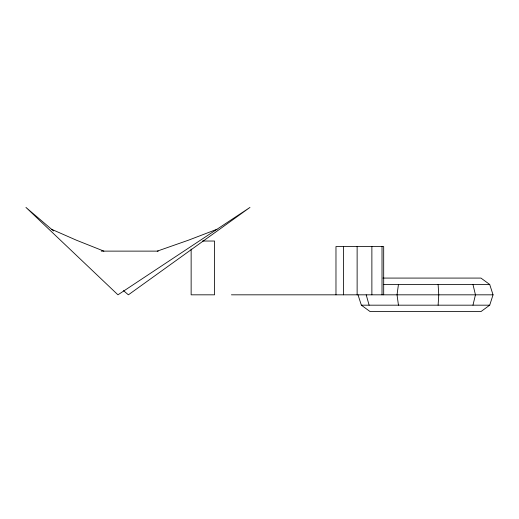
<?xml version="1.0" encoding="UTF-8"?>
<svg xmlns="http://www.w3.org/2000/svg" width="519" height="519" viewBox="0 0 519 519"><rect width="100%" height="100%" fill="white"/><g stroke="black" fill="none" stroke-linecap="round" stroke-linejoin="round"><path stroke-width="0.78" d="M438.114 305.178L438.769 294.824L438.114 284.477M398.449 284.477L397.035 294.824L398.449 305.178M472.971 305.178L475.443 294.824L472.971 284.477M358.013 294.824L361.354 305.178L370.099 311.575L480.964 311.575L489.709 305.178L493.05 294.824L489.709 284.477L480.964 278.08L382.951 278.08M216.968 229.275L188.423 240.2L157.263 251.125M202.436 241.03L214.542 241.03L214.542 294.824L191.141 294.824L191.141 249.062M101.257 251.125L158.289 251.125M383.392 284.477L489.709 284.477M231.422 294.824L493.05 294.824M361.354 305.178L489.709 305.178M103.871 251.125L76.41 240.2L51.563 229.275M53.554 230.974L25.95 207.425L117.949 294.824L249.97 207.425L128.394 294.824L123.483 290.64M366.193 294.824L369.126 305.178M383.684 294.824L383.684 246.531L335.975 246.531L335.975 294.824M382.016 246.531L382.016 294.824M371.876 246.531L371.876 294.824M357.13 246.531L357.13 294.824M343.422 246.531L343.422 294.824"/></g></svg>
